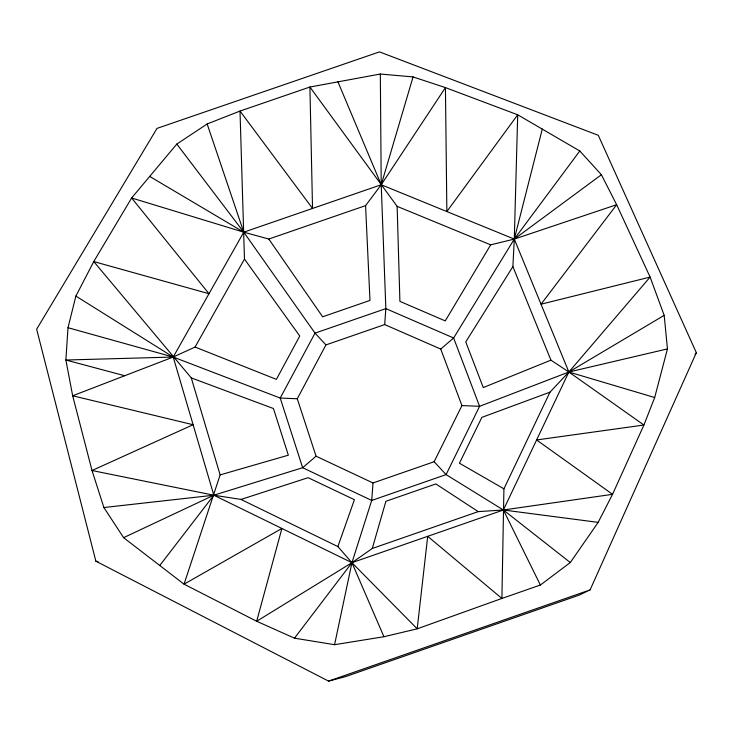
<?xml version="1.0" encoding="UTF-8"?>
<svg xmlns="http://www.w3.org/2000/svg" width="733" height="733" viewBox="0 0 733 733"><rect width="100%" height="100%" fill="white"/><g stroke="black" fill="none" stroke-linecap="round" stroke-linejoin="round"><path stroke-width="1.1" d="M503.919 488.819L501.903 598.449L417.196 628.822L383.936 636.73L334.578 644.692L294.483 638.177L256.678 621.263L184.047 584.183L123.602 537.674L103.903 507.529L92.019 470.522L72.677 395.783L65.878 360.022L67.995 327.706L75.893 296.086L93.76 261.571L131.638 197.983L176.818 144.071L207.155 123.969L240.012 111.068L309.912 87.025L380.326 74.033L413.064 76.928L445.435 87.603L517.709 114.788L579.794 150.98L601.408 174.738L616.655 204.709L650.107 277.083L664.18 315.355L667.461 348.899L654.688 397.524L643.922 425.021L612.55 494.317L598.165 522.363L570.292 562.541L540.377 585.035L501.903 598.449L427.706 536.327L417.196 628.822L351.941 562.687L337.858 546.571L241.001 499.439L213.834 495.215L92.019 470.522L193.109 424.728L72.677 395.783L173.217 357.044L195.07 347.057L244.465 259.07L240.012 111.068L312.533 208.456L309.912 87.025L397.139 206.358L490.679 244.84L514.291 239.086L616.655 204.709L541.027 304.204L650.107 277.083L568.863 372.016L549.979 392.182L503.919 488.819L459.444 463.21L481.865 417.37L549.979 392.182M512.889 266.62L514.291 239.086L517.709 114.788L446.864 211.553L445.435 87.603L381.224 184.753L365.575 205.634L268.809 239.04L243.759 232.178L131.638 197.983L208.987 293.722L93.76 261.571L191.276 377.907L220.129 474.892L184.047 584.183L281.893 528.466L256.678 621.263L351.941 562.687L372.282 548.476L478.246 511.616L503.379 509.994L612.55 494.317L536.62 439.956L643.922 425.021L568.863 372.016L550.923 360.15L512.889 266.62L465.757 341.899L483.258 387.574L550.923 360.15M373.005 482.965L316.06 456.201L297.277 398.77L325.938 344.913L384.678 324.582L440.744 349.064L461.927 405.578L434.156 461.726L373.005 482.965L371.713 500.447L351.941 562.687L334.578 644.692M384.678 324.582L385.851 308.62L381.224 184.753L380.326 74.033M542.292 129.045L514.291 239.086L453.626 337.986L440.744 349.064M372.282 548.476L385.888 501.299L435.842 483.936L478.246 511.616M413.064 76.928L381.224 184.753L243.759 232.178L173.217 357.044L213.834 495.215L351.941 562.687L383.936 636.73M337.858 546.571L354.415 499.704L308.107 477.687L241.001 499.439M590.083 589.909L696.35 352.692L598.293 135.303L379.483 51.878L157.018 128.394L36.65 329.199L95.867 561.194L328.567 681.122L345.481 676.641L579.116 595.15L590.083 589.909L328.567 681.122M490.679 244.84L445.252 320.898L399.906 301.373L397.139 206.358M695.021 354.515L696.35 352.692M579.794 150.98L514.291 239.086L568.863 372.016L503.379 509.994L351.941 562.687L294.483 638.177M159.739 565.555L213.834 495.215L302.656 467.718L316.06 456.201M601.408 174.738L514.291 239.086L381.224 184.753L337.922 81.803M664.18 315.355L568.863 372.016L479.593 406.311L461.927 405.578M123.602 537.674L213.834 495.215L103.903 507.529M220.129 474.892L288.335 455.193L273.446 408.528L191.276 377.907M667.461 348.899L568.863 372.016L654.688 397.524M297.277 398.77L280.217 398.056L173.217 357.044L67.995 327.706M598.165 522.363L503.379 509.994L446.085 474.608L434.156 461.726M95.867 561.194L98.085 561.634M124.711 375.736L65.878 360.022L173.217 357.044L75.893 296.086M195.07 347.057L276.387 379.373L299.76 336.026L244.465 259.07M149.669 176.406L243.759 232.178L315.025 333.13L325.938 344.913M570.292 562.541L503.379 509.994L540.377 585.035M176.818 144.071L243.759 232.178L207.155 123.969M268.809 239.04L322.639 316.793L369.973 300.42L365.575 205.634M479.593 406.311L446.085 474.608L371.713 500.447L302.656 467.718L280.217 398.056L315.025 333.13L385.851 308.62L453.626 337.986L479.593 406.311"/></g></svg>
